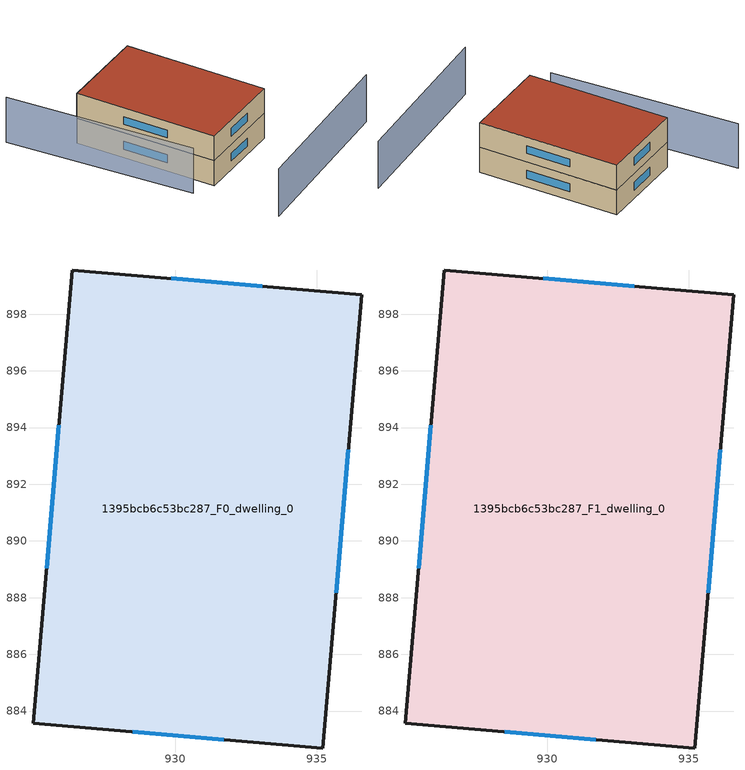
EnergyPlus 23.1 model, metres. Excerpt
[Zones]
1395bcb6c53bc287_F0_dwelling_0
 floor ground (EU_floor_Construction): 936.58,898.69 935.22,882.7 925,883.56 926.36,899.56 z0
 wall outside (EU_wall_Construction): 925,883.56 935.22,882.7 936.58,898.69 926.36,899.56 925,883.56 z0:3
 window (EU_Window_Construction): 928.5,883.27 931.72,882.99 / 925.9,894.08 925.47,889.04 / 933.08,898.99 929.86,899.26 / 935.68,888.17 936.11,893.21 z1.03:1.97
1395bcb6c53bc287_F1_dwelling_0
 floor to 1395bcb6c53bc287_F0_dwelling_0 (EU_floor_Construction): 936.58,898.69 935.22,882.7 925,883.56 926.36,899.56 z3
 wall outside (EU_wall_Construction): 925,883.56 935.22,882.7 936.58,898.69 926.36,899.56 925,883.56 z3:6
 window (EU_Window_Construction): 928.5,883.27 931.72,882.99 / 925.9,894.08 925.47,889.04 / 933.08,898.99 929.86,899.26 / 935.68,888.17 936.11,893.21 z4.03:4.97
 roof outside (EU_roof_Construction): 935.22,882.7 936.58,898.69 926.36,899.56 925,883.56 z6
shading: 922.64,875.2 942.33,874.62 z0:5.7; 923.49,906.17 922.86,884.88 z0:5.4
[Building]
EU S2 Campaign: North Axis=0; Terrain=City; Solar Distribution=FullExterior
[Site:Location]
Cape.Town.Intl.AP: Latitude=-33.965; Longitude=18.602; Time Zone=2; Elevation=46
[SizingPeriod:WeatherFileDays]
AnnualSizingPeriod: Begin Month=1; Begin Day of Month=1; End Month=12; End Day of Month=31; Day of Week for Start Day=Monday; Use Weather File Daylight Saving Period=No; Use Weather File Rain and Snow Indicators=No
[MATERIAL]
EU_InternalMass_Material: Roughness=MediumRough; Thickness=0.1; Conductivity=1; Density=1800; Specific Heat=900; Thermal Absorptance=0.9; Solar Absorptance=0.7; Visible Absorptance=0.7
[MATERIAL:NOMASS] Roughness=MediumRough; Thermal Absorptance=0.9; Solar Absorptance=0.7; Visible Absorptance=0.7
Name | Thermal Resistance
EU_wall_NoMass | 0.493876
EU_roof_NoMass | 0.449382
EU_floor_NoMass | 1.25
[WINDOWMATERIAL:SIMPLEGLAZINGSYSTEM]
EU_Window_SimpleGlazing: UFactor=4.4; Solar Heat Gain Coefficient=0.85; Visible Transmittance=0.85
[CONSTRUCTION]
EU_wall_Construction: EU_wall_NoMass
EU_roof_Construction: EU_roof_NoMass
EU_floor_Construction: EU_floor_NoMass
EU_Window_Construction: EU_Window_SimpleGlazing
EU_InternalMass_Construction: EU_InternalMass_Material
[ZONE] Type=1; Multiplier=1; Ceiling Height=autocalculate; Volume=493.691; Floor Area=autocalculate; Part of Total Floor Area=Yes
1395bcb6c53bc287_F0_dwelling_0; 1395bcb6c53bc287_F1_dwelling_0
[INTERNALMASS] Construction=EU_InternalMass_Construction; Surface Area=164.564
Name | Zone or ZoneList
1395bcb6c53bc287_F0_dwelling_0_EU_InternalMass | 1395bcb6c53bc287_F0_dwelling_0
1395bcb6c53bc287_F1_dwelling_0_EU_InternalMass | 1395bcb6c53bc287_F1_dwelling_0
[OTHEREQUIPMENT] Fuel Type=Electricity; Design Level Calculation Method=Watts/Area; Power per Zone Floor Area=1; Fraction Latent=0; Fraction Radiant=0; Fraction Lost=0; Carbon Dioxide Generation Rate=0; EndUse Subcategory=EU_Step8_InternalGains
Name | Zone or ZoneList or Space or SpaceList | Schedule
EU_Step8_InternalGain_1395bcb6c53bc287_F0_dwelling_0_f000 | 1395bcb6c53bc287_F0_dwelling_0 | EU_Step8_GainSchedule_1395bcb6c53bc287_F0_dwelling_0_f000
EU_Step8_InternalGain_1395bcb6c53bc287_F1_dwelling_0_f000 | 1395bcb6c53bc287_F1_dwelling_0 | EU_Step8_GainSchedule_1395bcb6c53bc287_F1_dwelling_0_f000
[ZONEVENTILATION:DESIGNFLOWRATE] Schedule=EU_AlwaysOn; Design Flow Rate Calculation Method=AirChanges/Hour; Air Changes per Hour=0.64; Ventilation Type=Natural; Fan Pressure Rise=0; Fan Total Efficiency=1; Constant Term Coefficient=1; Temperature Term Coefficient=0; Velocity Term Coefficient=0; Velocity Squared Term Coefficient=0; Minimum Indoor Temperature=-100; Maximum Indoor Temperature=100; Delta Temperature=-100; Minimum Outdoor Temperature=-100; Maximum Outdoor Temperature=100; Maximum Wind Speed=40
Name | Zone or ZoneList or Space or SpaceList
EU_ConstantAir_1395bcb6c53bc287_F0_dwelling_0 | 1395bcb6c53bc287_F0_dwelling_0
EU_ConstantAir_1395bcb6c53bc287_F1_dwelling_0 | 1395bcb6c53bc287_F1_dwelling_0
[HVACTEMPLATE:THERMOSTAT] Constant Heating Setpoint=20; Constant Cooling Setpoint=50
EU_HeatOnly_1395bcb6c53bc287_F0_dwelling_0; EU_HeatOnly_1395bcb6c53bc287_F1_dwelling_0
[HVACTEMPLATE:ZONE:IDEALLOADSAIRSYSTEM] System Availability Schedule=EU_AlwaysOn; Maximum Heating Supply Air Temperature=50; Minimum Cooling Supply Air Temperature=13; Maximum Heating Supply Air Humidity Ratio=0.0156; Minimum Cooling Supply Air Humidity Ratio=0.0077; Heating Limit=NoLimit; Cooling Limit=NoLimit; Heating Availability Schedule=EU_AlwaysOn; Cooling Availability Schedule=EU_CoolingOff; Dehumidification Control Type=ConstantSensibleHeatRatio; Cooling Sensible Heat Ratio=0.7; Dehumidification Setpoint=60; Humidification Control Type=None; Humidification Setpoint=30; Outdoor Air Method=None; Outdoor Air Flow Rate per Person=0.00944; Outdoor Air Flow Rate per Zone Floor Area=0; Outdoor Air Flow Rate per Zone=0; Demand Controlled Ventilation Type=None; Outdoor Air Economizer Type=NoEconomizer; Heat Recovery Type=None; Sensible Heat Recovery Effectiveness=0.7; Latent Heat Recovery Effectiveness=0.65
Name | Template Thermostat
1395bcb6c53bc287_F0_dwelling_0 | EU_HeatOnly_1395bcb6c53bc287_F0_dwelling_0
1395bcb6c53bc287_F1_dwelling_0 | EU_HeatOnly_1395bcb6c53bc287_F1_dwelling_0
[SIZING:ZONE] Zone Cooling Design Supply Air Temperature Input Method=SupplyAirTemperature; Zone Cooling Design Supply Air Temperature=13; Zone Heating Design Supply Air Temperature Input Method=SupplyAirTemperature; Zone Heating Design Supply Air Temperature=50; Zone Cooling Design Supply Air Humidity Ratio=0.008; Zone Heating Design Supply Air Humidity Ratio=0.008; Cooling Design Air Flow Method=DesignDay; Cooling Design Air Flow Rate=0; Cooling Minimum Air Flow per Zone Floor Area=0.000762; Cooling Minimum Air Flow=0; Cooling Minimum Air Flow Fraction=0.2; Heating Design Air Flow Method=DesignDay; Heating Design Air Flow Rate=0; Heating Maximum Air Flow per Zone Floor Area=0.002032; Heating Maximum Air Flow=0.141576; Heating Maximum Air Flow Fraction=0.3; Account for Dedicated Outdoor Air System=No; Dedicated Outdoor Air System Control Strategy=NeutralSupplyAir; Dedicated Outdoor Air Low Setpoint Temperature for Design=autosize; Dedicated Outdoor Air High Setpoint Temperature for Design=autosize; Zone Load Sizing Method=Sensible Load Only No Latent Load; Zone Latent Cooling Design Supply Air Humidity Ratio Input Method=HumidityRatioDifference; Zone Cooling Design Supply Air Humidity Ratio Difference=0.005; Zone Latent Heating Design Supply Air Humidity Ratio Input Method=HumidityRatioDifference; Zone Humidification Design Supply Air Humidity Ratio Difference=0.005
1395bcb6c53bc287_F0_dwelling_0; 1395bcb6c53bc287_F1_dwelling_0
[SCHEDULE:CONSTANT]
Name | Hourly Value
EU_AlwaysOn | 1
EU_CoolingOff | 0
[SCHEDULE:FILE] Column Number=1; Rows to Skip at Top=0; Number of Hours of Data=8760; Column Separator=Comma; Interpolate to Timestep=No; Minutes per Item=60; Adjust Schedule for Daylight Savings=Yes
Name | File
EU_Step8_GainSchedule_1395bcb6c53bc287_F0_dwelling_0_f000 | ../../schedules/1395bcb6c53bc287/1395bcb6c53bc287_F0_dwelling_0_f000_gain.csv
EU_Step8_GainSchedule_1395bcb6c53bc287_F1_dwelling_0_f000 | ../../schedules/1395bcb6c53bc287/1395bcb6c53bc287_F1_dwelling_0_f000_gain.csv
